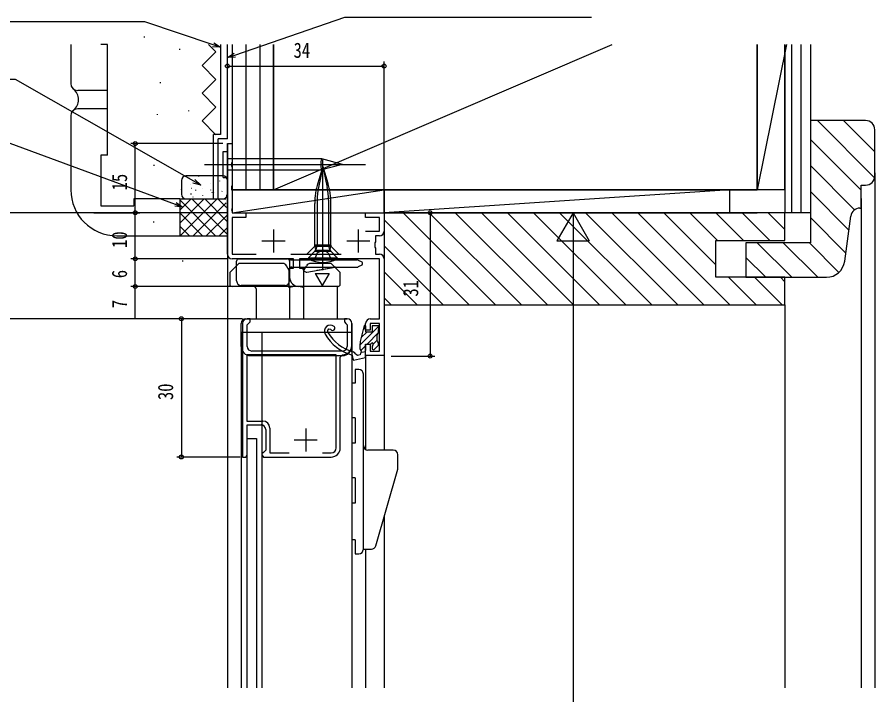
# Model space of a CAD drawing. Units: millimetres, scale not verified. Extents: x -495 to 495, y -800 to 801.
# Drawn here: x -354.1 to -167.9, y 507.8 to 654.8 of the extents above; entities that cross this region are included whole.
import ezdxf
from ezdxf.enums import TextEntityAlignment as Align

# ---------------------------------------------------------------- set-up
doc = ezdxf.new("R2010")
doc.units = ezdxf.units.MM
doc.header["$LTSCALE"] = 4
for name, color, linetype in [('0-2_YKK_11', 7, 'Continuous'), ('0-4_YKK_12', 2, 'Continuous'), ('0-5_YKK_13', 4, 'Continuous'), ('0-6_YKK_D', 6, 'Continuous'), ('0-8_YSS_K', 3, 'Continuous')]:
    doc.layers.add(name, color=color, linetype=linetype)
doc.styles.add('ＭＳ ゴシック', font='')
doc.styles.get('ＭＳ ゴシック').set_extended_font_data('MS Gothic')

msp = doc.modelspace()

# ---------------------------------------------------------------- linework, layer by layer
at = {"layer": '0-2_YKK_11'}
for p, q in [((-298.428, 608.805), (-298.428, 603.805)), ((-280.028, 608.805), (-280.028, 603.805)), ((-300.928, 606.305), (-295.928, 606.305)), ((-282.528, 606.305), (-277.528, 606.305)), ((-294.682, 603.405), (-283.774, 603.405)), ((-281.428, 583.605), (-281.428, 588.405)), ((-283.428, 582.405), (-303.128, 582.405)), ((-291.428, 565.605), (-291.428, 560.605)), ((-293.928, 563.105), (-288.928, 563.105)), ((-287.795, 560.305), (-285.928, 560.305)), ((-287.795, 560.305), (-285.928, 560.305))]:
    msp.add_line(p, q, dxfattribs=at)
for points in [[(-308.428, 603.405), (-308.428, 627.405), (-307.428, 627.405), (-307.428, 623.379), (-307.556, 623.133), (-307.556, 622.476), (-307.428, 622.23), (-307.428, 618.379), (-307.556, 618.133), (-307.556, 617.476), (-307.428, 617.23), (-307.428, 613.379), (-307.556, 613.133), (-307.328, 612.405), (-304.428, 612.405), (-304.428, 611.405), (-307.428, 611.405), (-307.428, 603.405), (-302.174, 603.405)], [(-278.478, 608.405), (-275.428, 608.405), (-275.428, 611.405), (-278.428, 611.405), (-278.428, 612.405), (-274.428, 612.405), (-274.428, 608.405)], [(-275.428, 607.405), (-276.328, 607.405), (-276.328, 606.075), (-276.471, 605.884), (-276.471, 604.925), (-276.328, 604.734), (-276.328, 603.405), (-275.428, 603.405)], [(-291.228, 603.404), (-289.478, 605.154), (-285.978, 605.154), (-284.228, 603.404)], [(-294.928, 598.405), (-294.928, 600.405), (-294.078, 600.405), (-294.078, 602.405), (-307.428, 602.405)], [(-277.428, 589.405), (-275.428, 589.405), (-275.428, 602.405), (-292.778, 602.405), (-292.778, 600.405), (-291.928, 600.405), (-291.928, 596.405), (-292.928, 596.405)], [(-274.428, 602.405), (-274.428, 581.405), (-278.428, 581.405), (-278.428, 583.905), (-277.428, 583.905), (-277.428, 582.405), (-275.428, 582.405), (-275.428, 588.405), (-277.428, 588.405), (-277.428, 586.905), (-278.428, 586.905), (-278.428, 588.405)], [(-305.128, 588.405), (-305.128, 559.405), (-304.428, 559.405), (-304.128, 559.905), (-304.128, 566.405), (-301.128, 566.405)], [(-304.128, 583.405), (-304.128, 588.105), (-303.828, 588.405), (-303.528, 588.705), (-303.528, 589.405), (-304.128, 589.405)], [(-282.428, 589.405), (-283.028, 589.405), (-283.028, 588.705), (-282.728, 588.405), (-282.428, 588.105), (-282.428, 583.405)], [(-284.828, 561.405), (-284.828, 581.605), (-304.228, 581.605), (-304.228, 567.205), (-300.728, 567.205)], [(-283.928, 561.405), (-283.928, 581.105), (-283.428, 581.605)], [(-300.128, 565.405), (-300.128, 560.905), (-300.628, 560.405), (-300.928, 560.105), (-300.928, 559.905), (-300.628, 559.405), (-285.928, 559.405)], [(-299.228, 565.705), (-299.228, 560.305), (-295.061, 560.305)]]:
    msp.add_lwpolyline(points, dxfattribs=at)
for centre, radius, start, end in [((-275.428, 608.405), 1, 270.00001, 359.99999), ((-307.428, 603.405), 1, 180.00001, 269.99999), ((-275.428, 602.405), 1, 0.00001, 89.99999), ((-292.928, 598.405), 2, 180.00001, 269.99999), ((-304.128, 588.405), 1, 90.00001, 179.99999), ((-282.428, 588.405), 1, 0.00001, 89.99999), ((-277.428, 588.405), 1, 90.00001, 179.99999), ((-303.128, 583.405), 1, 180.00001, 269.99999), ((-283.428, 583.605), 2, 270.00001, 359.99999), ((-283.428, 583.405), 1, 270.00001, 359.99999), ((-301.128, 565.405), 1, 0.00001, 89.99999), ((-300.728, 565.705), 1.5, 0.00001, 89.99999), ((-285.928, 561.405), 2, 270.00001, 359.99999), ((-285.928, 561.405), 1.1, 270.00001, 359.99999)]:
    msp.add_arc(centre, radius, start, end, dxfattribs=at)
at = {"layer": '0-4_YKK_12'}
for p, q in [((-308.428, 627.404), (-308.428, 509.314)), ((-274.428, 612.404), (-274.428, 561.014)), ((-281.428, 586.405), (-305.428, 586.405)), ((-305.428, 586.405), (-305.428, 509.314)), ((-300.928, 586.405), (-300.928, 509.314)), ((-281.427, 586.405), (-281.427, 509.314)), ((-278.428, 581.404), (-278.428, 561.148)), ((-274.428, 581.404), (-278.428, 581.404)), ((-274.428, 546.514), (-274.428, 509.314)), ((-278.428, 539.514), (-278.428, 509.314))]:
    msp.add_line(p, q, dxfattribs=at)
msp.add_lwpolyline([(-308.428, 627.404), (-307.428, 627.404), (-307.428, 612.404), (-274.428, 612.404)], dxfattribs=at)
at = {"layer": '0-5_YKK_13'}
for p, q in [((-309.368, 620.085), (-309.368, 625.725)), ((-309.368, 625.725), (-308.428, 625.725)), ((-308.428, 625.725), (-308.428, 620.085)), ((-287.906, 624.105), (-308.428, 624.105)), ((-283.428, 622.905), (-287.906, 624.105)), ((-287.728, 599.947), (-287.728, 623.867)), ((-313.428, 622.905), (-278.428, 622.905)), ((-287.728, 622.404), (-288.822, 618.824)), ((-287.728, 622.404), (-288.694, 617.86)), ((-288.064, 622.905), (-283.428, 622.905)), ((-283.428, 622.905), (-287.906, 621.705)), ((-287.728, 622.404), (-286.633, 618.824)), ((-287.728, 622.404), (-286.762, 617.86)), ((-309.368, 620.085), (-308.428, 620.085)), ((-308.428, 621.705), (-287.906, 621.705)), ((-289.478, 605.404), (-289.478, 614.438)), ((-288.978, 615.157), (-288.978, 605.404)), ((-286.478, 615.157), (-286.478, 605.404)), ((-285.978, 605.404), (-285.978, 614.438)), ((-285.978, 605.404), (-289.478, 605.404)), ((-289.302, 604.746), (-289.478, 605.404)), ((-288.978, 605.404), (-289.348, 604.204)), ((-286.108, 604.204), (-286.478, 605.404)), ((-285.978, 605.404), (-286.154, 604.746)), ((-289.509, 603.973), (-290.828, 602.654)), ((-288.924, 603.692), (-289.678, 601.908)), ((-285.978, 604.004), (-289.478, 604.004)), ((-286.108, 604.204), (-289.348, 604.204)), ((-288.924, 603.692), (-287.728, 604.328)), ((-286.531, 603.692), (-287.728, 604.328)), ((-286.531, 603.692), (-285.778, 601.908)), ((-285.947, 603.973), (-284.628, 602.654)), ((-305.927, 601.405), (-307.927, 599.405)), ((-306.428, 597.605), (-306.428, 601.905)), ((-305.928, 602.405), (-295.428, 602.405)), ((-296.47, 601.405), (-305.927, 601.405)), ((-295.028, 602.205), (-280.246, 602.205)), ((-294.928, 601.905), (-294.928, 597.605)), ((-290.828, 602.654), (-284.628, 602.654)), ((-290.828, 602.654), (-290.828, 602.404)), ((-284.628, 602.404), (-290.828, 602.404)), ((-285.927, 601.405), (-290.383, 601.405)), ((-283.927, 599.405), (-285.927, 601.405)), ((-284.628, 602.654), (-284.628, 602.404)), ((-280.022, 602.152), (-279.294, 601.787)), ((-279.128, 601.29), (-279.128, 601.519)), ((-307.927, 599.405), (-307.927, 596.905)), ((-295.027, 599.905), (-295.604, 600.905)), ((-295.027, 596.142), (-295.027, 599.905)), ((-294.428, 600.605), (-280.246, 600.605)), ((-291.739, 599.755), (-292.187, 600.532)), ((-291.827, 599.905), (-291.249, 600.905)), ((-291.827, 596.142), (-291.827, 599.905)), ((-291.219, 599.513), (-285.07, 600.597)), ((-288.954, 599.912), (-285.07, 600.597)), ((-283.927, 596.905), (-283.927, 599.405)), ((-279.294, 601.022), (-280.022, 600.657)), ((-289.375, 599.205), (-286.375, 599.205)), ((-289.375, 599.205), (-287.875, 596.606)), ((-286.375, 599.205), (-287.875, 596.606)), ((-295.027, 596.405), (-307.427, 596.405)), ((-295.928, 596.605), (-305.428, 596.605)), ((-302.227, 595.905), (-302.227, 589.405)), ((-294.927, 596.174), (-294.927, 589.405)), ((-291.927, 596.174), (-291.927, 589.405)), ((-284.427, 596.405), (-291.827, 596.405)), ((-284.627, 596.405), (-284.627, 589.405)), ((-305.427, 583.351), (-305.427, 588.405)), ((-304.427, 589.405), (-282.427, 589.405)), ((-281.427, 588.405), (-281.427, 586.405)), ((-286.499, 587.199), (-286.043, 587.118)), ((-281.428, 583.405), (-281.428, 587.505)), ((-279.715, 583.644), (-275.636, 587.724)), ((-278.76, 587.926), (-279.588, 584.477)), ((-279.385, 585.321), (-278.19, 586.516)), ((-278.96, 587.094), (-278.407, 587.647)), ((-278.107, 583.905), (-275.613, 586.4)), ((-276.977, 587.729), (-276.837, 587.87)), ((-276.774, 583.892), (-275.92, 584.746)), ((-279.726, 583.332), (-279.727, 583.171)), ((-279.491, 582.521), (-278.425, 583.587)), ((-276.581, 582.738), (-275.655, 583.664)), ((-303.427, 581.405), (-283.428, 581.405)), ((-278.431, 582.237), (-279.232, 582.06)), ((-280.728, 578.415), (-280.728, 577.415)), ((-279.928, 578.415), (-280.728, 578.415)), ((-280.728, 567.915), (-281.428, 567.915)), ((-280.728, 567.915), (-280.728, 562.415)), ((-272.428, 560.915), (-277.928, 560.915)), ((-271.428, 557.055), (-271.428, 559.915)), ((-276.221, 540.14), (-271.466, 556.78)), ((-280.728, 554.915), (-281.428, 554.915)), ((-280.728, 541.415), (-281.428, 541.415)), ((-280.728, 541.415), (-280.728, 539.415)), ((-280.728, 539.415), (-280.728, 538.415)), ((-280.728, 538.415), (-279.928, 538.415)), ((-278.928, 539.415), (-277.182, 539.415))]:
    msp.add_line(p, q, dxfattribs=at)
for points in [[(-276.888, 583.69), (-277.026, 583.44), (-277.028, 582.825), (-276.641, 582.662), (-275.625, 583.67), (-275.622, 584.175), (-275.771, 584.435), (-275.92, 584.696), (-275.915, 585.896), (-275.763, 586.155), (-275.612, 586.414), (-275.606, 587.894), (-277.006, 587.901), (-277.012, 586.501), (-278.412, 586.507), (-278.406, 587.884), (-278.76, 587.926)], [(-281.353, 581.528), (-281.287, 580.98), (-281.073, 580.426), (-278.437, 581.007), (-278.424, 583.907), (-277.485, 583.903), (-277.233, 584.038)], [(-279.397, 582.424), (-279.624, 581.564), (-280.17, 581.444), (-280.512, 581.623)], [(-280.728, 577.415), (-280.728, 575.415), (-281.428, 575.415), (-281.428, 567.915)], [(-278.928, 539.415), (-278.928, 540.415), (-278.928, 560.182), (-278.928, 577.415)], [(-304.128, 509.314), (-304.128, 563.405), (-302.128, 563.405), (-302.128, 509.314)], [(-280.728, 562.415), (-281.428, 562.415), (-281.428, 554.915)], [(-280.728, 554.915), (-280.728, 549.415), (-281.428, 549.415), (-281.428, 541.415)]]:
    msp.add_lwpolyline(points, dxfattribs=at)
for centre, radius, start, end in [((-286.958, 623.37), 1.2, 142.21414, 202.78586), ((-286.958, 622.44), 1.2, 157.21414, 217.78586), ((-274.478, 614.438), 15, 163, 180), ((-300.978, 614.438), 15, 0, 17), ((-275.978, 615.157), 13, 168, 180), ((-299.478, 615.157), 13, 0, 12), ((-290.074, 604.539), 0.8, 315, 15), ((-285.381, 604.539), 0.8, 165, 225), ((-305.928, 601.905), 0.5, 90, 180), ((-296.47, 600.405), 1, 30, 90), ((-295.428, 601.905), 0.5, 0, 90), ((-290.383, 600.405), 1, 90, 150), ((-287.728, 608.01), 6.406, 241.05941, 298.94059), ((-280.828, 601.905), 0.5, 36.8699, 143.1301), ((-280.246, 601.705), 0.5, 63.43495, 90), ((-279.428, 601.519), 0.3, 0, 63.43495), ((-279.428, 601.29), 0.3, 296.56505, 0), ((-294.428, 600.105), 0.5, 90, 180), ((-291.927, 600.682), 0.3, 194.89227, 210), ((-291.306, 600.005), 0.5, 210, 280), ((-289.041, 600.405), 0.5, 270, 280), ((-289.041, 600.405), 0.5, 270, 280), ((-284.984, 600.105), 0.5, 90, 100), ((-280.246, 601.105), 0.5, 270, 296.56505), ((-305.428, 597.605), 1, 180, 270), ((-295.928, 597.605), 1, 270, 0), ((-307.427, 596.905), 0.5, 180, 270), ((-302.727, 595.905), 0.5, 0, 90), ((-293.427, 591.405), 5, 71.33708, 108.66292), ((-284.427, 596.905), 0.5, 270, 0), ((-304.427, 588.405), 1, 90, 180), ((-282.427, 588.405), 1, 0, 90), ((-286.111, 586.742), 1.3, 51.05973, 210.39998), ((-286.111, 586.742), 0.6, 130.25281, 210.39998), ((-278.607, 591.144), 9.3, 210.39998, 254.06051), ((-285.608, 587.364), 0.5, 209.44589, 51.05973), ((-278.607, 591.144), 10, 210.39998, 254.06051), ((-303.427, 583.405), 2, 180, 270), ((-283.428, 583.405), 2, 270, 0), ((-278.727, 583.166), 1, 179.74193, 227.93157), ((-274.726, 583.31), 5, 166.49543, 179.74193), ((-277.024, 583.901), 0.25, 302.79764, 146.68616), ((-281.436, 581.24), 1, 22.4877, 74.06049), ((-279.928, 577.415), 1, 0, 90), ((-277.928, 561.915), 1, 180, 270), ((-272.428, 559.915), 1, 0, 90), ((-272.428, 557.055), 1, 344.0546, 0), ((-277.182, 540.415), 1, 270, 344.0546), ((-279.928, 539.415), 1, 270, 0)]:
    msp.add_arc(centre, radius, start, end, dxfattribs=at)
at = {"layer": '0-6_YKK_D'}
for p, q in [((-308.428, 628.404), (-308.428, 645.223)), ((-308.428, 644.223), (-274.428, 644.223)), ((-274.428, 613.106), (-274.428, 645.223)), ((-309.428, 627.404), (-329.428, 627.404)), ((-328.428, 612.404), (-328.428, 627.404)), ((-308.328, 612.404), (-373.428, 612.404)), ((-337.428, 612.404), (-327.428, 612.404)), ((-328.428, 602.404), (-328.428, 612.404)), ((-273.725, 612.404), (-263.428, 612.404)), ((-273.725, 612.404), (-232.428, 612.404)), ((-264.428, 612.404), (-264.428, 581.305)), ((-233.428, 612.404), (-236.928, 606.342)), ((-233.428, 612.404), (-229.928, 606.342)), ((-233.428, 612.404), (-233.428, 600.28)), ((-236.928, 606.342), (-229.928, 606.342)), ((-233.428, 605.404), (-233.428, 269.408)), ((-308.428, 602.404), (-329.428, 602.404)), ((-328.428, 596.404), (-328.428, 602.404)), ((-293.928, 596.404), (-329.428, 596.404)), ((-328.428, 589.405), (-328.428, 596.404)), ((-305.128, 589.405), (-373.428, 589.405)), ((-305.168, 589.404), (-373.428, 589.404)), ((-313.928, 589.405), (-329.428, 589.405)), ((-305.128, 589.405), (-319.428, 589.405)), ((-318.428, 589.405), (-318.428, 559.405)), ((-272.928, 581.305), (-263.428, 581.305)), ((-305.628, 559.405), (-319.428, 559.405))]:
    msp.add_line(p, q, dxfattribs=at)
for points in [[(-309.928, 648.313), (-311.539, 648.854), (-326.388, 653.838), (-379.968, 653.838)], [(-308.428, 646.065), (-306.82, 646.619), (-282.974, 654.837), (-229.394, 654.837)], [(-311.394, 649.285), (-309.928, 648.313), (-311.684, 648.422)], [(-306.672, 646.188), (-308.428, 646.065), (-306.969, 647.05)], [(-314.228, 618.379), (-315.704, 619.223), (-354.404, 641.346), (-419.824, 641.346)], [(-318.099, 613.638), (-319.695, 614.224), (-367.828, 631.9), (-421.728, 631.9)], [(-315.478, 619.618), (-314.228, 618.379), (-315.93, 618.827)], [(-319.538, 614.651), (-318.099, 613.638), (-319.852, 613.796)]]:
    msp.add_lwpolyline(points, dxfattribs=at)
for centre in [(-308.428, 644.223), (-274.428, 644.223), (-328.428, 627.404), (-328.428, 612.404), (-328.428, 612.404), (-264.428, 612.404), (-328.428, 602.404), (-328.428, 602.404), (-328.428, 596.404), (-328.428, 596.404), (-318.428, 589.405), (-264.428, 581.305), (-318.428, 559.405)]:
    msp.add_circle(centre, 0.425, dxfattribs=at)
at = {"layer": '0-8_YSS_K'}
for p, q in [((-326.415, 650.449), (-326.415, 650.649)), ((-342.428, 648.913), (-342.428, 640.431)), ((-318.74, 647.746), (-318.74, 647.946)), ((-310.928, 647.33), (-312.511, 648.913)), ((-309.928, 648.913), (-309.928, 629.407)), ((-308.428, 628.407), (-308.428, 648.913)), ((-304.428, 648.913), (-304.428, 617.407)), ((-301.428, 648.913), (-301.428, 617.407)), ((-298.428, 617.407), (-224.913, 648.913)), ((-193.428, 617.407), (-193.428, 648.913)), ((-193.428, 648.913), (-193.428, 617.407)), ((-187.127, 648.913), (-193.428, 617.407)), ((-185.923, 612.407), (-185.923, 648.913)), ((-183.923, 612.407), (-183.923, 648.913)), ((-322.927, 640.51), (-322.927, 640.71)), ((-334.428, 638.931), (-340.928, 638.931)), ((-334.428, 634.931), (-334.428, 638.931)), ((-334.428, 634.931), (-340.928, 634.931)), ((-334.428, 624.929), (-334.428, 634.931)), ((-342.428, 633.431), (-342.428, 617.407)), ((-323.637, 633.627), (-323.637, 633.827)), ((-316.822, 634.407), (-316.822, 634.607)), ((-169.923, 632.407), (-181.923, 632.407)), ((-181.923, 632.407), (-181.923, 605.907)), ((-180.354, 632.407), (-167.962, 620.014)), ((-174.697, 632.407), (-167.923, 625.632)), ((-311.428, 615.407), (-311.428, 629.407)), ((-309.928, 629.407), (-311.428, 629.407)), ((-167.923, 620.407), (-167.923, 630.407)), ((-310.428, 615.407), (-310.428, 628.407)), ((-308.428, 628.407), (-310.428, 628.407)), ((-181.923, 628.319), (-170.923, 617.319)), ((-324.323, 622.571), (-324.323, 622.771)), ((-181.923, 622.662), (-172.311, 613.05)), ((-309.428, 620.407), (-317.428, 620.407)), ((-316.771, 619.952), (-316.744, 619.995)), ((-314.642, 620.279), (-314.615, 620.321)), ((-310.538, 619.994), (-310.536, 620.003)), ((-167.923, 621.039), (-167.923, 509.314)), ((-318.428, 619.407), (-318.428, 616.407)), ((-316.377, 618.555), (-316.375, 618.565)), ((-314.255, 618.337), (-314.228, 618.379)), ((-312.126, 618.663), (-312.099, 618.706)), ((-310.097, 619.28), (-310.07, 619.322)), ((-308.428, 616.407), (-308.428, 619.407)), ((-170.923, 618.407), (-169.923, 618.407)), ((-170.923, 613.407), (-170.923, 618.407)), ((-318.414, 617.394), (-318.387, 617.436)), ((-316.3, 616.381), (-316.3, 616.581)), ((-316.285, 617.721), (-316.258, 617.763)), ((-315.308, 617.254), (-315.309, 617.354)), ((-313.83, 617.688), (-313.828, 617.697)), ((-313.769, 616.105), (-313.742, 616.147)), ((-312.041, 617.302), (-312.043, 617.402)), ((-311.739, 616.721), (-311.712, 616.764)), ((-311.295, 616.771), (-311.292, 616.781)), ((-309.61, 617.048), (-309.583, 617.09)), ((-308.667, 616.244), (-308.665, 616.254)), ((-307.428, 612.407), (-274.428, 617.407)), ((-274.428, 612.407), (-274.428, 617.407)), ((-199.428, 617.407), (-274.428, 612.407)), ((-274.428, 617.407), (-274.428, 612.407)), ((-199.428, 617.407), (-274.428, 617.407)), ((-187.428, 617.407), (-199.428, 617.407)), ((-199.428, 612.407), (-199.428, 617.407)), ((-181.923, 617.005), (-173.558, 608.64)), ((-318.777, 615.407), (-318.777, 607.407)), ((-318.777, 615.407), (-308.777, 615.407)), ((-318.777, 612.96), (-316.33, 615.407)), ((-318.777, 610.131), (-313.502, 615.407)), ((-318.777, 615.407), (-318.777, 607.407)), ((-311.002, 607.407), (-318.777, 615.182)), ((-318.673, 607.407), (-310.673, 615.407)), ((-317.428, 615.407), (-309.428, 615.407)), ((-308.437, 607.671), (-316.173, 615.407)), ((-315.898, 615.779), (-315.871, 615.821)), ((-315.845, 607.407), (-308.678, 614.574)), ((-308.54, 610.602), (-313.345, 615.407)), ((-308.642, 613.532), (-310.516, 615.407)), ((-170.923, 615.471), (-170.923, 509.314)), ((-335.928, 613.907), (-328.777, 613.907)), ((-274.428, 612.407), (-274.428, 592.407)), ((-187.428, 612.407), (-274.428, 612.407)), ((-270.281, 612.407), (-250.281, 592.407)), ((-268.428, 612.407), (-193.428, 612.407)), ((-264.625, 612.407), (-244.625, 592.407)), ((-258.968, 612.407), (-238.968, 592.407)), ((-253.311, 612.407), (-233.311, 592.407)), ((-247.654, 612.407), (-227.654, 592.407)), ((-241.997, 612.407), (-221.997, 592.407)), ((-236.34, 612.407), (-216.34, 592.407)), ((-230.683, 612.407), (-210.683, 592.407)), ((-225.027, 612.407), (-205.027, 592.407)), ((-219.37, 612.407), (-199.37, 592.407)), ((-213.713, 612.407), (-202.423, 601.117)), ((-208.056, 612.407), (-202.056, 606.407)), ((-202.399, 612.407), (-196.399, 606.407)), ((-196.742, 612.407), (-190.742, 606.407)), ((-191.085, 612.407), (-187.423, 608.744)), ((-187.423, 606.407), (-187.423, 612.407)), ((-171.172, 613.407), (-170.923, 613.407)), ((-313.83, 607.407), (-318.777, 612.354)), ((-313.016, 607.407), (-308.583, 611.841)), ((-274.428, 610.897), (-255.938, 592.407)), ((-181.923, 611.348), (-174.224, 603.649)), ((-174.46, 601.878), (-173.154, 611.671)), ((-324.41, 610.278), (-324.41, 610.478)), ((-316.658, 607.407), (-318.777, 609.526)), ((-310.188, 607.407), (-308.487, 609.108)), ((-332.428, 607.407), (-318.777, 607.407)), ((-318.777, 607.407), (-308.428, 607.407)), ((-274.428, 605.24), (-261.595, 592.407)), ((-202.423, 606.407), (-187.423, 606.407)), ((-202.423, 598.407), (-202.423, 606.407)), ((-181.923, 605.907), (-195.923, 605.907)), ((-195.923, 605.907), (-195.923, 598.407)), ((-193.452, 605.907), (-185.952, 598.407)), ((-187.795, 605.907), (-180.295, 598.407)), ((-182.139, 605.907), (-175.705, 599.474)), ((-318.094, 601.851), (-318.094, 602.051)), ((-195.923, 602.721), (-191.609, 598.407)), ((-274.428, 599.583), (-267.252, 592.407)), ((-187.423, 598.407), (-202.423, 598.407)), ((-199.713, 598.407), (-193.713, 592.407)), ((-195.923, 598.407), (-178.425, 598.407)), ((-194.056, 598.407), (-188.056, 592.407)), ((-188.399, 598.407), (-187.423, 597.431)), ((-187.423, 592.407), (-187.423, 598.407)), ((-274.428, 593.926), (-272.909, 592.407)), ((-274.428, 592.407), (-187.428, 592.407)), ((-187.423, 592.407), (-187.423, 509.314))]:
    msp.add_line(p, q, dxfattribs=at)
for points in [[(-334.428, 638.931), (-334.428, 648.931), (-335.928, 648.931)], [(-307.428, 648.913), (-307.428, 617.407), (-298.428, 617.407), (-298.428, 648.913)], [(-298.428, 648.913), (-298.428, 617.407), (-193.428, 617.407)], [(-187.423, 617.407), (-187.423, 648.913), (-187.423, 612.407)], [(-181.923, 648.913), (-181.923, 612.407), (-187.423, 612.407)], [(-310.928, 641.33), (-313.928, 644.33), (-310.928, 647.33)], [(-310.928, 635.33), (-313.928, 638.33), (-310.928, 641.33)], [(-310.928, 629.33), (-313.928, 632.33), (-310.928, 635.33)], [(-334.428, 624.929), (-335.928, 624.929), (-335.928, 613.907)], [(-268.428, 617.407), (-307.428, 617.407), (-307.428, 612.407), (-268.428, 612.407)], [(-318.777, 615.407), (-328.777, 615.407), (-328.777, 613.907)]]:
    msp.add_lwpolyline(points, dxfattribs=at)
for centre, radius, start, end in [((-340.928, 640.431), 1.5, 180, 270), ((-343.756, 636.931), 3, 308.94244, 51.05756), ((-340.928, 633.431), 1.5, 90, 180), ((-169.923, 630.407), 2, 0.00001, 89.99999), ((-317.428, 619.407), 1, 90, 180), ((-309.428, 619.407), 1, 0, 90), ((-169.923, 620.407), 2, 270.00001, 359.99999), ((-332.428, 617.407), 10, 180, 270), ((-317.428, 616.407), 1, 180, 270), ((-309.428, 616.407), 1, 270, 360), ((-171.172, 611.407), 2, 90, 172.40537), ((-178.425, 602.407), 4, 269.99999, 352.40536)]:
    msp.add_arc(centre, radius, start, end, dxfattribs=at)

# ---------------------------------------------------------------- texts
at = {"layer": '0-6_YKK_D', "style": 'ＭＳ ゴシック', "width": 0.8}
msp.add_text('34', height=3.299, dxfattribs=at).set_placement((-294.068, 645.023), align=Align.BOTTOM_LEFT)
for s, p in [('15', (-329.228, 617.264)), ('10', (-329.228, 604.764)), ('6', (-329.228, 598.204)), ('31', (-266.028, 594.214)), ('7', (-329.228, 591.704)), ('30', (-319.228, 571.765))]:
    msp.add_text(s, height=3.299, rotation=90, dxfattribs=at).set_placement(p, align=Align.BOTTOM_LEFT)

doc.saveas('drawing.dxf')
